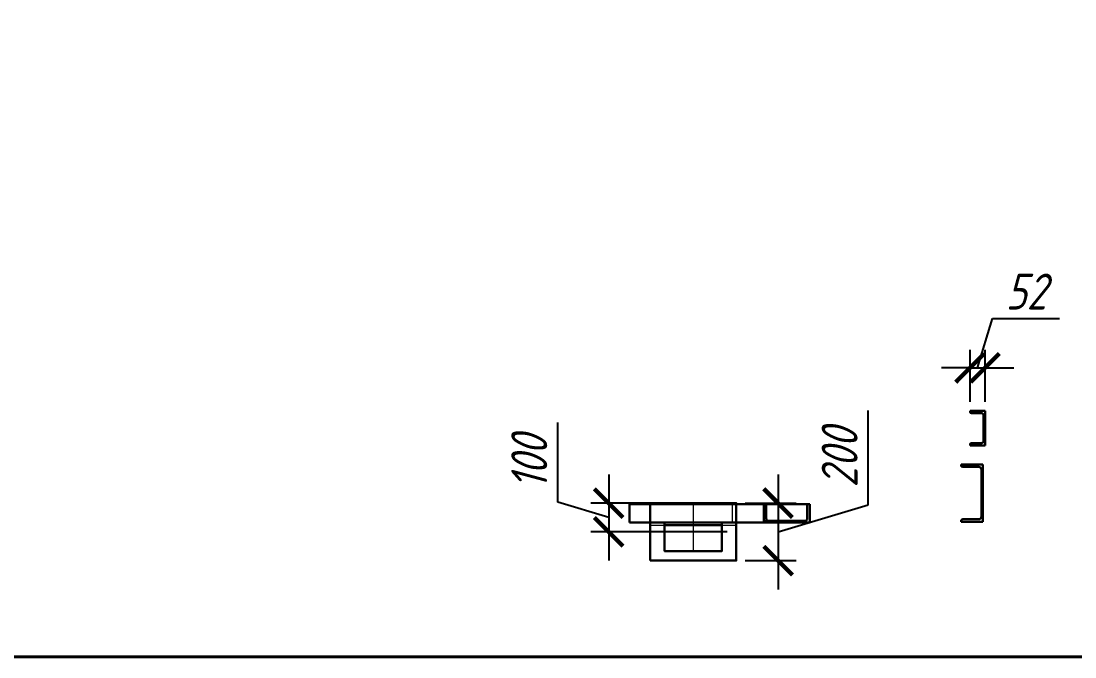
# Model space of a CAD drawing. Header units: millimetres. Extents: x -79646 to 95064, y -231229 to -58107.
# Drawn here: x -56745 to -53075, y -133312 to -131099 of the extents above; entities that cross this region are included whole.
import ezdxf

# ---------------------------------------------------------------- set-up
doc = ezdxf.new("R2010")
doc.units = ezdxf.units.MM
doc.header["$PDMODE"] = 3
doc.layers.get('0').update_dxf_attribs({"lineweight": 5})
doc.layers.get('Defpoints').update_dxf_attribs({"lineweight": 0})
for name, color, linetype, lineweight in [('!!!Закладные', 160, 'Continuous', 30), ('#Dimensions', 7, 'Continuous', 9), ('1_Размеры', 44, 'Continuous', 20), ('k_ Металл', 1, 'Continuous', 30)]:
    doc.layers.add(name, color=color, linetype=linetype, lineweight=lineweight)
doc.layers.add('Штриховка', color=252, linetype='Continuous', lineweight=5, true_color=0x696969)
doc.styles.add('ESKDW', font='eskdw.shx', dxfattribs={"oblique": 15})
doc.dimstyles.new('SPDS', dxfattribs={"dimscale": 50, "dimtxt": 2.5, "dimasz": 2, "dimexe": 1.25, "dimexo": 0.625, "dimtad": 1, "dimdec": 0, "dimrnd": 0.001, "dimtxsty": 'ESKDW', "dimblk": 'ARCHTICK', "dimcen": 2.5, "dimdle": 2, "dimclrd": 256, "dimclre": 256, "dimclrt": 7, "dimadec": 0, "dimazin": 2, "dimtfac": 0.75, "dimtdec": 0, "dimtmove": 1, "dimatfit": 3, "dimfxl": 1, "dimtolj": 1, "dimarcsym": 1})

# ---------------------------------------------------------------- blocks, each defined once
blk = doc.blocks.new('*U104')
at = {"color": 0, "linetype": 'ByBlock', "lineweight": -2}
for p, q in [((0, 200), (0, 0)), ((0, 200), (76, 200)), ((14.7, 191), (70.5, 191)), ((76, 200), (76, 196.5)), ((5.2, 181.5), (5.2, 18.5)), ((0, 0), (76, 0)), ((14.7, 9), (70.5, 9)), ((76, 0), (76, 3.5))]:
    blk.add_line(p, q, dxfattribs=at)
for centre, radius, start, end in [((14.7, 181.5), 9.5, 90, 180), ((70.5, 196.5), 5.5, 270, 0), ((14.7, 18.5), 9.5, 180, 270), ((70.5, 3.5), 5.5, 0, 90)]:
    blk.add_arc(centre, radius, start, end, dxfattribs=at)
blk = doc.blocks.new('*U67')
at = {"color": 0, "linetype": 'ByBlock', "lineweight": -2}
for p, q in [((0, 160), (0, 0)), ((0, 160), (64, 160)), ((13.5, 151.6), (59, 151.6)), ((64, 160), (64, 156.6)), ((5, 143.1), (5, 16.9)), ((0, 0), (64, 0)), ((13.5, 8.4), (59, 8.4)), ((64, 0), (64, 3.4))]:
    blk.add_line(p, q, dxfattribs=at)
for centre, radius, start, end in [((13.5, 143.1), 8.5, 90, 180), ((59, 156.6), 5, 270, 0), ((13.5, 16.9), 8.5, 180, 270), ((59, 3.4), 5, 0, 90)]:
    blk.add_arc(centre, radius, start, end, dxfattribs=at)
blk = doc.blocks.new('_ArchTick')
at = {"color": 0, "linetype": 'ByBlock', "const_width": 0.15}
blk.add_lwpolyline([(-0.5, -0.5), (0.5, 0.5)], dxfattribs=at)
blk = doc.blocks.new('*D135')
at = {"layer": '#Dimensions', "lineweight": -2, "transparency": 16777216}
for p, q in [((-53794.9, -132782.9), (-53794.9, -132454.9)), ((-54108.4, -132677), (-54108.4, -133077)), ((-54223, -132777), (-54045.9, -132777)), ((-54108.4, -132877), (-53794.9, -132782.9)), ((-54223, -132977), (-54045.9, -132977))]:
    blk.add_line(p, q, dxfattribs=at)
at = {"layer": 'Defpoints', "color": 0, "lineweight": 0, "transparency": 16777216}
for p in [(-54254.3, -132777), (-54254.3, -132977), (-54108.4, -132977)]:
    blk.add_point(p, dxfattribs=at)
at = {"layer": '#Dimensions', "lineweight": -2, "transparency": 16777216, "xscale": 100, "yscale": 100, "zscale": 100}
for p, rotation in [((-54108.4, -132777), 90), ((-54108.4, -132977), 270)]:
    blk.add_blockref('_ArchTick', p, dxfattribs=dict(at, rotation=rotation))
at = {"layer": '#Dimensions', "color": 7, "transparency": 16777216, "insert": (-53894.2, -132618.9), "char_height": 125, "attachment_point": 5, "rotation": 90, "style": 'ESKDW'}
blk.add_mtext('\\A1;200', dxfattribs=at)
blk = doc.blocks.new('*D136')
at = {"layer": '#Dimensions', "lineweight": -2, "transparency": 16777216}
for p, q in [((-54875.7, -132773.8), (-54875.7, -132496.5)), ((-54698.3, -132677), (-54698.3, -132977)), ((-54698.3, -132827), (-54875.7, -132773.8)), ((-54285.5, -132777), (-54760.8, -132777)), ((-54285.5, -132877), (-54760.8, -132877))]:
    blk.add_line(p, q, dxfattribs=at)
at = {"layer": 'Defpoints', "color": 0, "lineweight": 0, "transparency": 16777216}
for p in [(-54254.3, -132777), (-54698.3, -132877), (-54254.3, -132877)]:
    blk.add_point(p, dxfattribs=at)
at = {"layer": '#Dimensions', "lineweight": -2, "transparency": 16777216, "xscale": 100, "yscale": 100, "zscale": 100}
for p, rotation in [((-54698.3, -132777), 90), ((-54698.3, -132877), 270)]:
    blk.add_blockref('_ArchTick', p, dxfattribs=dict(at, rotation=rotation))
at = {"layer": '#Dimensions', "color": 7, "transparency": 16777216, "insert": (-54975, -132635.1), "char_height": 125, "attachment_point": 5, "rotation": 90, "style": 'ESKDW'}
blk.add_mtext('\\A1;100', dxfattribs=at)
blk = doc.blocks.new('*U495')
at = {"color": 0, "linetype": 'ByBlock', "lineweight": -2}
for p, q in [((0, 120), (0, 0)), ((0, 120), (52, 120)), ((12.3, 112.2), (47.5, 112.2)), ((52, 120), (52, 116.7)), ((4.8, 104.7), (4.8, 15.3)), ((0, 0), (52, 0)), ((12.3, 7.8), (47.5, 7.8)), ((52, 0), (52, 3.3))]:
    blk.add_line(p, q, dxfattribs=at)
for centre, radius, start, end in [((12.3, 104.7), 7.5, 90, 180), ((47.5, 116.7), 4.5, 270, 0), ((12.3, 15.3), 7.5, 180, 270), ((47.5, 3.3), 4.5, 0, 90)]:
    blk.add_arc(centre, radius, start, end, dxfattribs=at)
blk = doc.blocks.new('*D564')
at = {"layer": '1_Размеры', "lineweight": -2, "transparency": 16777216}
for p, q in [((-53413.9, -132306), (-53362.4, -132134.1)), ((-53362.4, -132134.1), (-53128, -132134.1)), ((-53439.9, -132424.5), (-53439.9, -132243.5)), ((-53387.9, -132424.5), (-53387.9, -132243.5)), ((-53439.9, -132306), (-53539.9, -132306)), ((-53439.9, -132306), (-53387.9, -132306)), ((-53439.9, -132306), (-53387.9, -132306)), ((-53387.9, -132306), (-53287.9, -132306))]:
    blk.add_line(p, q, dxfattribs=at)
at = {"layer": 'Defpoints', "color": 0, "lineweight": 0, "transparency": 16777216}
for p in [(-53387.9, -132306), (-53439.9, -132455.7), (-53387.9, -132455.7)]:
    blk.add_point(p, dxfattribs=at)
at = {"layer": '1_Размеры', "lineweight": -2, "transparency": 16777216, "xscale": 100, "yscale": 100, "zscale": 100}
blk.add_blockref('_ArchTick', (-53439.9, -132306), dxfattribs=at)
at = {"layer": '1_Размеры', "lineweight": -2, "transparency": 16777216, "xscale": 100, "yscale": 100, "zscale": 100, "rotation": 180}
blk.add_blockref('_ArchTick', (-53387.9, -132306), dxfattribs=at)
at = {"layer": '1_Размеры', "color": 7, "transparency": 16777216, "insert": (-53245.2, -132040.4), "char_height": 125, "attachment_point": 5, "style": 'ESKDW'}
blk.add_mtext('\\A1;52', dxfattribs=at)

msp = doc.modelspace()

# ---------------------------------------------------------------- hatches: boundary and pattern name
at = {"layer": 'Штриховка'}
h = msp.add_hatch(dxfattribs=at)
h.set_pattern_fill('ANSI31', color=256)
h.set_pattern_definition([(45, (6256.605, -2634.232), (-2.24506403, 2.24506403), [])])
h.paths.add_polyline_path([(-54158.35891, -132843.97817), (-54141.45891, -132838.97817, -0.4142135624), (-54149.95891, -132830.47817)])

# ---------------------------------------------------------------- linework, layer by layer
at = {"layer": '!!!Закладные'}
msp.add_lwpolyline([(-54554.04175, -132976.97817), (-54254.27088, -132976.97817), (-54254.27088, -132776.97817), (-54554.04175, -132776.97817)], close=True, dxfattribs=at)
at = {"color": 3, "lineweight": 40}
msp.add_lwpolyline([(-70144.33297, -124957.69054), (-52185.29274, -124957.69054), (-52185.29274, -133312.25288), (-70144.33297, -133312.25288)], close=True, dxfattribs=at)
msp.add_lwpolyline([(-54626.04175, -132779.97817), (-54268.27088, -132779.97817), (-54268.27088, -132843.97817), (-54626.04175, -132843.97817)], close=True)
at = {"color": 1}
for points in [[(-54404.15631, -132779.97817), (-54404.15631, -132943.97817)], [(-54504.04175, -132843.97817), (-54304.27088, -132843.97817)], [(-54554.15631, -132853.97817), (-54254.15631, -132853.97817)]]:
    msp.add_lwpolyline(points, dxfattribs=at)
for points in [[(-54268.27088, -132779.97817), (-54268.27088, -132843.97817)], [(-54504.04175, -132943.97817), (-54304.27088, -132943.97817)]]:
    msp.add_lwpolyline(points)
at = {"layer": 'k_ Металл'}
for points in [[(-54626.04175, -132779.97817), (-53998.35891, -132779.97817)], [(-54626.04175, -132779.97817), (-54626.04175, -132843.97817)], [(-54626.04175, -132843.97817), (-54158.35891, -132843.97817)], [(-54504.04175, -132843.97817), (-54504.04175, -132943.97817), (-54304.27088, -132943.97817), (-54304.27088, -132843.97817)], [(-54504.04175, -132853.97817), (-54304.27088, -132853.97817)]]:
    msp.add_lwpolyline(points, dxfattribs=at)

# ---------------------------------------------------------------- block references
at = {"layer": 'k_ Металл', "xscale": -1}
for name, p in [('*U495', (-53387.92981, -132575.70965)), ('*U104', (-53395.07635, -132842.03321))]:
    msp.add_blockref(name, p, dxfattribs=at)
at = {"layer": 'k_ Металл', "xscale": -1, "rotation": 270}
msp.add_blockref('*U67', (-54158.35891, -132843.97817), dxfattribs=at)

# ---------------------------------------------------------------- dimensions: what is measured, and where the dimension line sits
at = {"layer": '#Dimensions'}
for base, p2, picture, middle in [((-54108.4251, -132976.97817), (-54254.27088, -132976.97817), '*D135', (-53894.20509, -132751.67292)), ((-54698.30785, -132876.97817), (-54254.27088, -132876.97817), '*D136', (-54975.02786, -132742.50142))]:
    dim = msp.add_linear_dim(base=base, p1=(-54254.27088, -132776.97817), p2=p2, angle=90, dimstyle='SPDS', dxfattribs=at)
    dim.commit()
    dim.dimension.update_dxf_attribs({"geometry": picture, "text_midpoint": middle})
at = {"layer": '1_Размеры'}
dim = msp.add_linear_dim(base=(-53387.92981, -132305.98164), p1=(-53439.92981, -132455.70965), p2=(-53387.92981, -132455.70965), dimstyle='SPDS', dxfattribs=at)
dim.commit()
dim.dimension.update_dxf_attribs({"geometry": '*D564', "text_midpoint": (-53331.11731, -132040.35664)})

doc.saveas('drawing.dxf')
